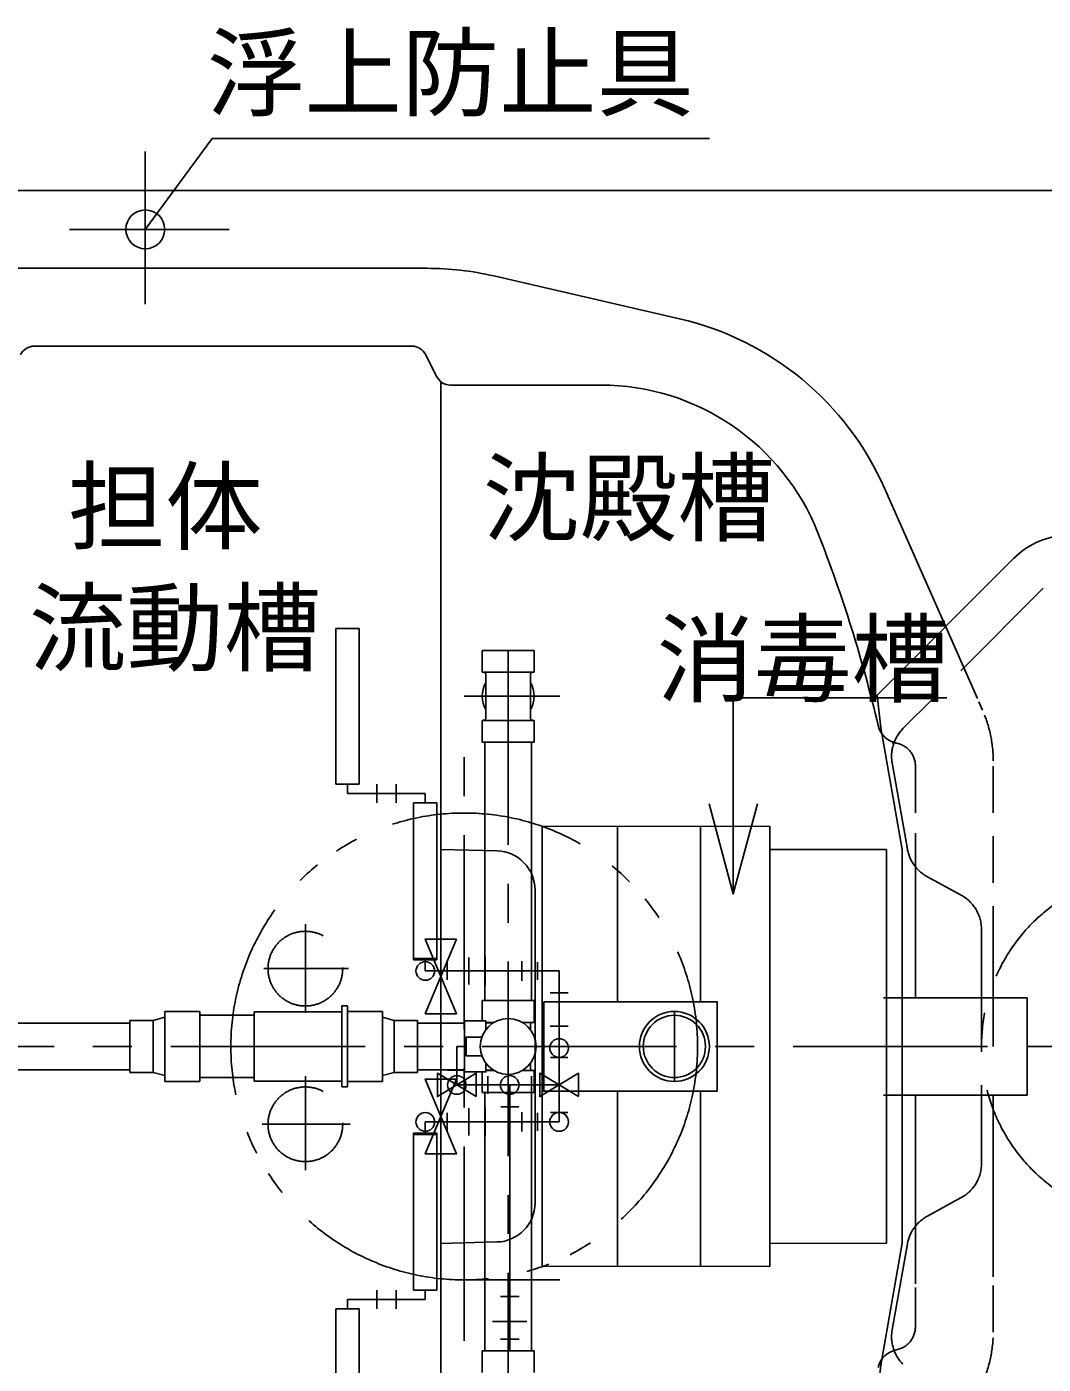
# Model space of a CAD drawing. Units: millimetres, scale not verified. Extents: x -14850 to 14850, y -10500 to 10500.
# Drawn here: x -7955 to -6648, y 196 to 1915 of the extents above; entities that cross this region are included whole.
import ezdxf
from ezdxf.enums import TextEntityAlignment as Align

# ---------------------------------------------------------------- set-up
doc = ezdxf.new("R2010")
doc.units = ezdxf.units.MM
doc.header["$LTSCALE"] = 50
for name, pattern in [('CHAIN1', [8, 5, -1, 1, -1]), ('DASHED1', [1.8, 1.2, -0.6]), ('DASHED3', [4, 3, -1]), ('DOUBLE_CHAIN1', [8.8, 5, -1, 0.6, -0.6, 0.6, -1]), ('LONG_DASHED1', [7, 6, -1])]:
    doc.linetypes.add(name, pattern=pattern)
for name, color, linetype, lineweight in [('0-0_機器', 3, 'Continuous', 25), ('0-1_空気管', 3, 'Continuous', 25), ('0-4_文字', 5, 'Continuous', 25)]:
    doc.layers.add(name, color=color, linetype=linetype, lineweight=lineweight)
doc.styles.add('ＭＳ ゴシック', font='')
doc.styles.get('ＭＳ ゴシック').set_extended_font_data('MS Gothic')

msp = doc.modelspace()

# ---------------------------------------------------------------- linework, layer by layer
at = {"layer": '0-0_機器', "color": 2}
msp.add_line((-6062.75, 1704.1), (-10182.75, 1704.1), dxfattribs=at)
at = {"layer": '0-1_空気管'}
for p, q in [((-7440.59, 1604.1), (-9557.52, 1604.1)), ((-7115.94, 1539.2), (-7354.66, 1594.31)), ((-7945.3, 1504.1), (-7460.11, 1504.1)), ((-7442.22, 1493.04), (-7428.28, 1465.15)), ((-7422.75, 1458.37), (-7422.75, -250.18)), ((-7410.39, 1454.1), (-7217.22, 1454.1)), ((-6733.1, 1051.39), (-6852.49, 1321.45)), ((-7557.75, 941.1), (-7557.75, 1141.1)), ((-7557.75, 1141.1), (-7527.75, 1141.1)), ((-7527.75, 1141.1), (-7527.75, 941.1)), ((-7302.75, 1113.1), (-7369.75, 1113.1)), ((-7369.75, 1085), (-7369.75, 1113.1)), ((-7302.75, 1085), (-7302.75, 1113.1)), ((-7302.75, 1085), (-7369.75, 1085)), ((-7364.86, 1026.3), (-7364.86, 1081.9)), ((-7307.65, 1026.3), (-7307.65, 1081.9)), ((-6726.5, 1036.47), (-6731.08, 1046.81)), ((-7369.75, 1023.19), (-7369.75, 995.1)), ((-7302.75, 1023.19), (-7369.75, 1023.19)), ((-7302.75, 1023.19), (-7302.75, 995.1)), ((-7302.75, 995.1), (-7369.75, 995.1)), ((-7366.25, 663.1), (-7366.25, 995.1)), ((-7306.25, 663.1), (-7306.25, 995.1)), ((-7557.75, 941.1), (-7527.75, 941.1)), ((-7542.75, 941.1), (-7542.75, 929.1)), ((-7542.75, 929.1), (-7442.75, 929.1)), ((-7505.25, 917.1), (-7505.25, 941.1)), ((-7480.25, 941.1), (-7480.25, 917.1)), ((-7442.75, 929.1), (-7442.75, 917.1)), ((-7457.75, 715.6), (-7457.75, 917.1)), ((-7457.75, 917.1), (-7427.75, 917.1)), ((-7427.75, 917.1), (-7427.75, 715.6)), ((-7292.6, 886.6), (-6999.89, 887.07)), ((-7292.6, 321.6), (-7292.6, 886.6)), ((-7195.76, 661.6), (-7195.76, 886.76)), ((-7089.1, 661.6), (-7089.1, 886.93)), ((-6999.89, 321.13), (-6999.89, 887.07)), ((-6812.75, 878.32), (-6812.75, 666.6)), ((-7350.44, 855.37), (-7422.75, 857.27)), ((-6999.89, 857.2), (-6849.8, 857)), ((-6849.8, 351.2), (-6849.8, 857)), ((-7301.75, 805.39), (-7301.75, 402.81)), ((-6712.75, 724.19), (-6712.75, 604.1)), ((-7457.75, 717.1), (-7427.75, 717.1)), ((-7457.75, 715.6), (-7427.75, 715.6)), ((-7442.75, 701.1), (-7442.75, 715.6)), ((-7414.69, 689.6), (-7414.69, 712.6)), ((-7386.75, 718.6), (-7386.75, 683.6)), ((-7365.75, 719.6), (-7365.75, 682.6)), ((-7318.75, 713.6), (-7318.75, 688.6)), ((-7298.75, 712.6), (-7298.75, 689.6)), ((-7270.75, 701.1), (-7442.75, 701.1)), ((-7270.75, 701.1), (-7270.75, 507.1)), ((-7282.25, 673.1), (-7259.25, 673.1)), ((-7542.75, 552.1), (-7542.75, 656.1)), ((-7302.75, 663.1), (-7369.75, 663.1)), ((-7369.75, 636.85), (-7369.75, 663.1)), ((-7302.75, 635), (-7302.75, 663.1)), ((-6669, 666.6), (-6853.81, 666.6)), ((-6669, 541.6), (-6669, 666.6)), ((-7822.75, 570.6), (-7822.75, 637.6)), ((-7792.75, 637.6), (-7792.75, 570.6)), ((-7777.75, 649.1), (-7732.75, 649.1)), ((-7777.75, 649.1), (-7777.75, 559.1)), ((-7732.75, 649.1), (-7732.75, 559.1)), ((-7662.75, 644.1), (-7732.75, 644.1)), ((-7662.75, 648.6), (-7550.25, 648.6)), ((-7662.75, 648.6), (-7662.75, 559.6)), ((-7497.75, 649.1), (-7542.75, 649.1)), ((-7497.75, 649.1), (-7497.75, 559.1)), ((-7482.75, 570.6), (-7482.75, 637.6)), ((-7452.75, 570.6), (-7452.75, 637.6)), ((-7392.25, 571.35), (-7392.25, 636.55)), ((-7391.95, 636.85), (-7364.75, 636.85)), ((-7364.75, 625.91), (-7364.75, 636.85)), ((-9683.79, 634.1), (-7822.75, 634.1)), ((-7452.75, 634.1), (-7392.25, 634.1)), ((-7354.5, 635), (-7364.75, 635)), ((-7364.75, 634.6), (-7355.17, 634.6)), ((-7302.75, 635), (-7318, 635)), ((-7307.65, 625.78), (-7307.65, 631.9)), ((-7259.25, 630.1), (-7282.25, 630.1)), ((-7402.25, 604.1), (-7402.25, 554.6)), ((-7390.25, 604.1), (-7402.25, 604.1)), ((-7259.75, 590.1), (-7281.75, 590.1)), ((-7822.75, 574.1), (-8312.75, 574.1)), ((-7452.75, 574.1), (-7392.25, 574.1)), ((-7392.25, 573.63), (-7414.25, 573.63)), ((-7369.75, 571.35), (-7369.75, 545.1)), ((-7364.75, 573.6), (-7355.17, 573.6)), ((-7354.5, 573.2), (-7364.75, 573.2)), ((-7302.75, 573.2), (-7318, 573.2)), ((-7307.65, 576.3), (-7307.65, 582.42)), ((-7302.75, 573.2), (-7302.75, 545.1)), ((-7777.75, 559.1), (-7732.75, 559.1)), ((-7662.75, 564.1), (-7732.75, 564.1)), ((-7662.75, 559.6), (-7550.25, 559.6)), ((-7542.75, 552.1), (-7550.25, 552.1)), ((-7497.75, 559.1), (-7542.75, 559.1)), ((-7270.75, 554.6), (-7402.25, 554.6)), ((-7362.25, 566.1), (-7362.25, 543.1)), ((-7334.25, 554.6), (-7334.25, 213.14)), ((-7306.25, 213.1), (-7306.25, 566.1)), ((-7302.75, 545.1), (-7369.75, 545.1)), ((-7366.25, 213.1), (-7366.25, 545.1)), ((-7195.76, 321.44), (-7195.76, 546.6)), ((-7089.1, 546.6), (-7089.1, 321.27)), ((-6669, 541.6), (-6853.81, 541.6)), ((-6812.75, 541.6), (-6812.75, 299.2)), ((-6712.75, 308.1), (-6712.75, 541.6)), ((-7414.69, 518.6), (-7414.69, 495.6)), ((-7386.75, 524.6), (-7386.75, 489.6)), ((-7369.87, 519.63), (-7369.87, 519.6)), ((-7365.75, 525.6), (-7365.75, 488.6)), ((-7345.75, 526.6), (-7322.75, 526.6)), ((-7318.75, 519.6), (-7318.75, 494.6)), ((-7298.75, 518.6), (-7298.75, 495.6)), ((-7259.75, 519.1), (-7281.75, 519.1)), ((-7270.75, 507.1), (-7442.75, 507.1)), ((-7442.75, 492.6), (-7442.75, 507.1)), ((-7457.75, 492.6), (-7457.75, 291.1)), ((-7457.75, 492.6), (-7427.75, 492.6)), ((-7457.75, 491.1), (-7427.75, 491.1)), ((-7427.75, 291.1), (-7427.75, 492.6)), ((-7350.44, 352.82), (-7422.75, 350.93)), ((-6849.8, 351.2), (-6999.89, 351)), ((-6999.89, 321.13), (-7292.6, 321.6)), ((-7542.75, 267.1), (-7542.75, 279.1)), ((-7542.75, 279.1), (-7442.75, 279.1)), ((-7505.25, 291.1), (-7505.25, 267.1)), ((-7480.25, 267.1), (-7480.25, 291.1)), ((-7427.75, 291.1), (-7457.75, 291.1)), ((-7442.75, 279.1), (-7442.75, 291.1)), ((-7346.25, 282.75), (-7322.25, 282.75)), ((-7557.75, 267.1), (-7557.75, 67.1)), ((-7557.75, 267.1), (-7527.75, 267.1)), ((-7527.75, 67.1), (-7527.75, 267.1)), ((-7356.25, 250.75), (-7312.25, 250.75)), ((-7346.25, 227.75), (-7322.25, 227.75)), ((-7302.75, 213.1), (-7369.75, 213.1)), ((-7369.75, 185), (-7369.75, 213.1)), ((-7302.75, 185), (-7302.75, 213.1))]:
    msp.add_line(p, q, dxfattribs=at)
at = {"layer": '0-1_空気管', "linetype": 'DASHED3'}
for p, q in [((-6648.39, 1192.86), (-6828.74, 1012.5)), ((-6842.63, 968.47), (-6823.1, 857.72)), ((-6797.9, 822.57), (-6753.71, 798.33)), ((-6727.75, 754.49), (-6727.75, 453.71)), ((-6753.71, 409.86), (-6797.9, 385.63)), ((-6842.63, 239.73), (-6823.1, 350.47))]:
    msp.add_line(p, q, dxfattribs=at)
at = {"layer": '0-1_空気管', "linetype": 'CHAIN1'}
for p, q in [((-7336.25, 1113.1), (-7336.25, 95.1)), ((-7392.98, 1054.1), (-7269.77, 1054.1)), ((-7392.75, 225.73), (-7392.75, 1002.73)), ((-7596.97, 761.1), (-7596.97, 647.4)), ((-7650.51, 704.1), (-7541.49, 704.1)), ((-7122.6, 559.1), (-7122.6, 649.1)), ((-10169.96, 604.1), (-6121.56, 604.1)), ((-7596.97, 565.79), (-7596.97, 445.1)), ((-7652.52, 504.1), (-7539.48, 504.1))]:
    msp.add_line(p, q, dxfattribs=at)
at = {"layer": '0-1_空気管', "linetype": 'DASHED1'}
for p, q in [((-6812.75, 964.45), (-6812.75, 883.32)), ((-6712.75, 724.19), (-6712.75, 971.36)), ((-6812.75, 294.2), (-6812.75, 243.75)), ((-6712.75, 236.83), (-6712.75, 303.1))]:
    msp.add_line(p, q, dxfattribs=at)
at = {"layer": '0-1_空気管', "linetype": 'LONG_DASHED1'}
for p, q in [((-7442.75, 717.1), (-7442.75, 715.6)), ((-7542.75, 649.1), (-7542.75, 559.1)), ((-7392.98, 304.1), (-7269.77, 304.1))]:
    msp.add_line(p, q, dxfattribs=at)
at = {"layer": '0-1_空気管'}
for points in [[(-6829.72, 857.11), (-6857.32, 1013.64), (-6861.93, 1055.68), (-6686.57, 1231.04)], [(-7046.97, 800.06), (-7046.97, 1051.9), (-6772.47, 1051.9)], [(-7078.03, 915.97), (-7046.97, 800.06), (-7015.92, 915.97)], [(-6686.57, -22.84), (-6861.93, 152.52), (-6857.32, 194.55), (-6829.72, 351.09), (-6829.72, 857.11)], [(-7542.75, 656.1), (-7550.25, 656.1), (-7550.25, 552.1)], [(-7822.75, 637.6), (-7792.75, 637.6), (-7777.75, 641.6)], [(-7452.75, 637.6), (-7482.75, 637.6), (-7497.75, 641.6)], [(-7370.08, 616.1), (-7390.25, 616.1), (-7390.25, 592.1), (-7370.08, 592.1)], [(-7822.75, 570.6), (-7792.75, 570.6), (-7777.75, 566.6)], [(-7452.75, 570.6), (-7482.75, 570.6), (-7497.75, 566.6)], [(-7392.25, 571.35), (-7364.75, 571.35), (-7364.75, 582.29)]]:
    msp.add_lwpolyline(points, dxfattribs=at)
for points in [[(-7402.75, 742.1), (-7442.75, 742.1), (-7402.75, 646.1), (-7442.75, 646.1)], [(-7290.6, 661.6), (-7067.6, 661.6), (-7067.6, 546.6), (-7290.6, 546.6)], [(-7377.25, 539.6), (-7427.25, 569.6), (-7427.25, 539.6), (-7377.25, 569.6)], [(-7245.75, 539.6), (-7295.75, 569.6), (-7295.75, 539.6), (-7245.75, 569.6)], [(-7402.75, 562.1), (-7442.75, 562.1), (-7402.75, 466.1), (-7442.75, 466.1)]]:
    msp.add_lwpolyline(points, close=True, dxfattribs=at)
at = {"layer": '0-1_空気管', "linetype": 'DOUBLE_CHAIN1'}
for centre, radius in [((-7392.75, 604.1), 300), ((-7596.97, 704.1), 48), ((-7596.97, 504.1), 48)]:
    msp.add_circle(centre, radius, dxfattribs=at)
at = {"layer": '0-1_空気管', "linetype": 'CHAIN1'}
msp.add_circle((-6502.75, 604.1), 225, dxfattribs=at)
at = {"layer": '0-1_空気管'}
for centre, radius in [((-7442.75, 701.1), 12), ((-7336.25, 604.1), 35.89), ((-7122.6, 604.1), 45), ((-7122.6, 604.1), 40), ((-7270.75, 602.1), 12), ((-7402.25, 554.6), 12), ((-7334.25, 554.6), 12), ((-7442.75, 507.1), 12), ((-7270.75, 507.1), 12)]:
    msp.add_circle(centre, radius, dxfattribs=at)
for centre, radius, start, end in [((-7440.59, 1222.1), 382, 76.99998, 89.99998), ((-7201.87, 1166.99), 382, 23.85048, 77), ((-7945.3, 1484.1), 20, 90, 153.81372), ((-7460.11, 1484.1), 20, 26.56387, 90), ((-7410.39, 1474.1), 20, 206.56384, 270), ((-7217.22, 1154.1), 300, 21.51007, 90), ((-8612.75, 604.1), 1800, 13.24481, 21.51007), ((-6613.03, 1157.5), 104, 95.38419, 135), ((-7367.95, 1081.9), 3.1, 0, 90), ((-7304.55, 1081.9), 3.1, 90, 180), ((-7336.25, 1054.1), 33.5, 148.62476, 211.37523), ((-7336.25, 1054.1), 33.5, 328.62476, 31.37523), ((-7367.95, 1026.3), 3.1, 270, 0), ((-7304.55, 1026.3), 3.1, 180, 270), ((-6831.43, 1023.38), 30, 193.24483, 259.1232), ((-6842.75, 964.45), 30, 83.88686, 90), ((-7351.75, 805.39), 50, 0, 88.49998), ((-7391.95, 636.55), 0.3, 90, 180), ((-7304.55, 631.9), 3.1, 90, 180), ((-7304.55, 576.3), 3.1, 180, 270), ((-7351.75, 402.81), 50, 271.5, 0), ((-6831.43, 184.82), 30, 100.87679, 166.75516)]:
    msp.add_arc(centre, radius, start, end, dxfattribs=at)
at = {"layer": '0-1_空気管', "linetype": 'DASHED1'}
for centre, radius, start, end in [((-6873.75, 971.36), 161, 0, 23.85048), ((-6842.75, 964.45), 30, 0, 80.40593), ((-6842.75, 243.75), 30, 280.87679, 0), ((-6873.75, 236.83), 161, 336.14949, 359.99998)]:
    msp.add_arc(centre, radius, start, end, dxfattribs=at)
at = {"layer": '0-1_空気管', "linetype": 'DASHED3'}
for centre, start, end in [((-6793.39, 977.15), 135, 190), ((-6773.86, 866.41), 190, 241.2621), ((-6777.75, 754.49), 0, 61.2621), ((-6777.75, 453.71), 298.73788, 0), ((-6773.86, 341.79), 118.73788, 170), ((-6793.39, 231.05), 170, 225)]:
    msp.add_arc(centre, 50, start, end, dxfattribs=at)
at = {"layer": '0-4_文字', "color": 4}
for q in [(-7802.75, 1654.1), (-7077.39, 1770.85)]:
    msp.add_line((-7716.96, 1770.85), q, dxfattribs=at)
at = {"layer": '0-4_文字', "color": 7}
for p, q in [((-7802.75, 1754.3), (-7802.75, 1557.82)), ((-7900.08, 1654.1), (-7694.93, 1654.1))]:
    msp.add_line(p, q, dxfattribs=at)
msp.add_circle((-7802.75, 1654.1), 25, dxfattribs=at)

# ---------------------------------------------------------------- texts
at = {"layer": '0-1_空気管', "color": 4, "style": 'ＭＳ ゴシック'}
for s, p in [('沈殿槽', (-7369.17, 1235.65)), ('担体', (-7902.27, 1224.53)), ('流動槽', (-7952.27, 1068.53)), ('消毒槽', (-7145.28, 1028.92))]:
    msp.add_text(s, height=91.79, dxfattribs=at).set_placement(p, align=Align.BOTTOM_LEFT)
at = {"layer": '0-4_文字', "color": 4, "style": 'ＭＳ ゴシック'}
msp.add_text('浮上防止具', height=91.79, dxfattribs=at).set_placement((-7723.48, 1781.7), align=Align.BOTTOM_LEFT)

doc.saveas('drawing.dxf')
